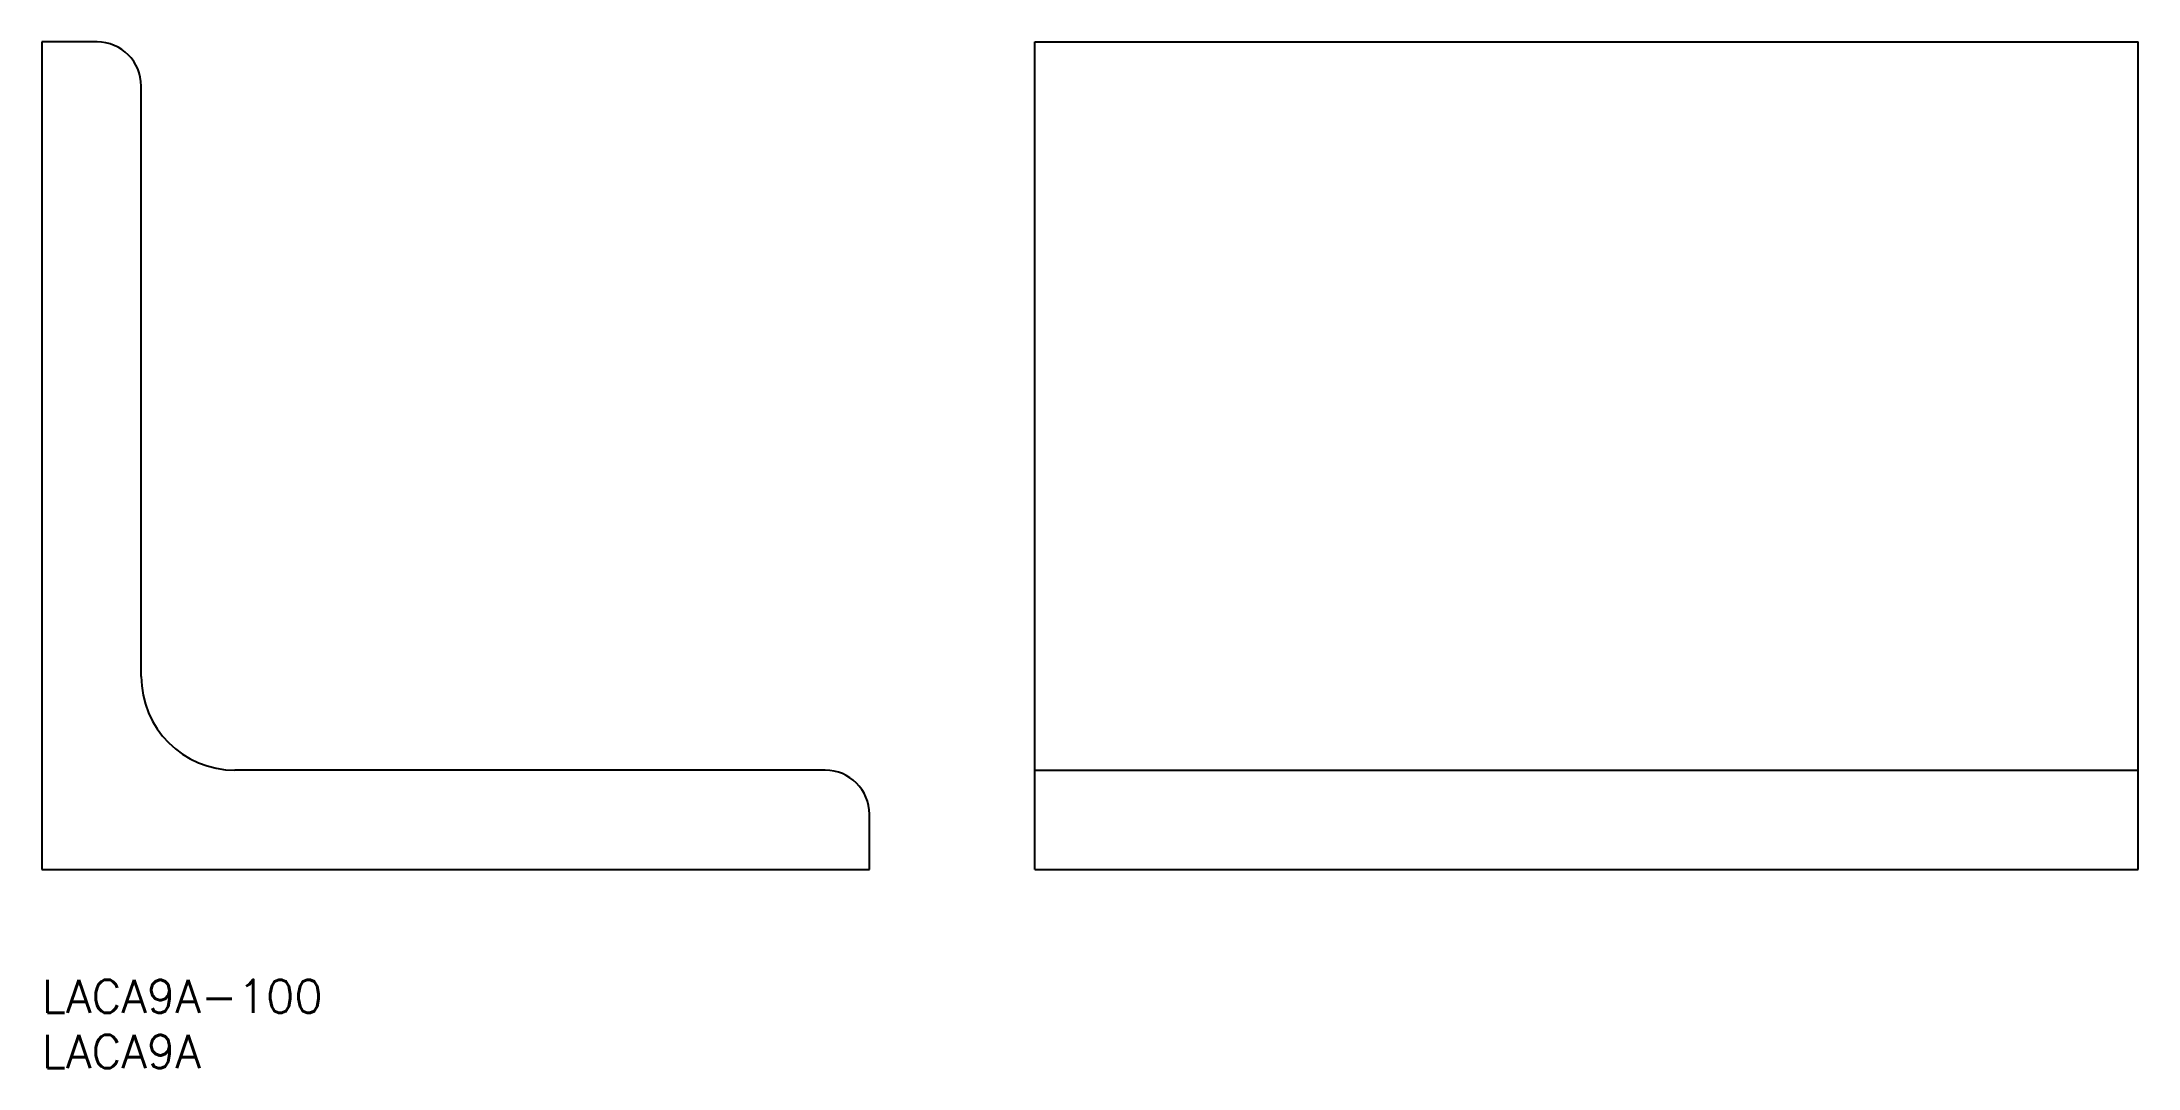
# Model space of a CAD drawing. Extents: x 0 to 190, y -8 to 85.
import ezdxf

# ---------------------------------------------------------------- set-up
doc = ezdxf.new("R2010")
doc.units = 0
doc.header["$LTSCALE"] = 0.5
doc.layers.add('MSM_CONTINUOUS', color=7, linetype='CONTINUOUS')
doc.layers.add('MSM_PART_NUMBER', color=7, linetype='CONTINUOUS')
doc.styles.get("Standard").update_dxf_attribs({"font": 'txt.shx', "height": 3, "bigfont": 'bigfont.shx'})

# ---------------------------------------------------------------- blocks, each defined once
blk = doc.blocks.new('*U4')
at = {"layer": 'MSM_PART_NUMBER'}
blk.add_text('LACA9A-100', height=3, dxfattribs=at).set_placement((0, -3))
blk = doc.blocks.new('*U5')
at = {"layer": 'MSM_PART_NUMBER'}
blk.add_text('LACA9A', height=3, dxfattribs=at).set_placement((0, -8))

msp = doc.modelspace()

# ---------------------------------------------------------------- linework, layer by layer
at = {"layer": 'MSM_CONTINUOUS'}
for p, q in [((0, 85), (0, 10)), ((5, 85), (0, 85)), ((90, 10), (90, 85)), ((90, 85), (190, 85)), ((190, 10), (190, 85)), ((9, 27.5), (9, 81)), ((71, 19), (17.5, 19)), ((90, 19), (190, 19)), ((75, 10), (75, 15)), ((0, 10), (75, 10)), ((90, 10), (190, 10))]:
    msp.add_line(p, q, dxfattribs=at)
for centre, radius, start, end in [((5, 81), 4, 0, 90), ((17.5, 27.5), 8.5, 180, 270), ((71, 15), 4, 0, 90)]:
    msp.add_arc(centre, radius, start, end, dxfattribs=at)

# ---------------------------------------------------------------- block references
for name in ['*U4', '*U5']:
    msp.add_blockref(name, (0, 0), dxfattribs=at)

doc.saveas('drawing.dxf')
